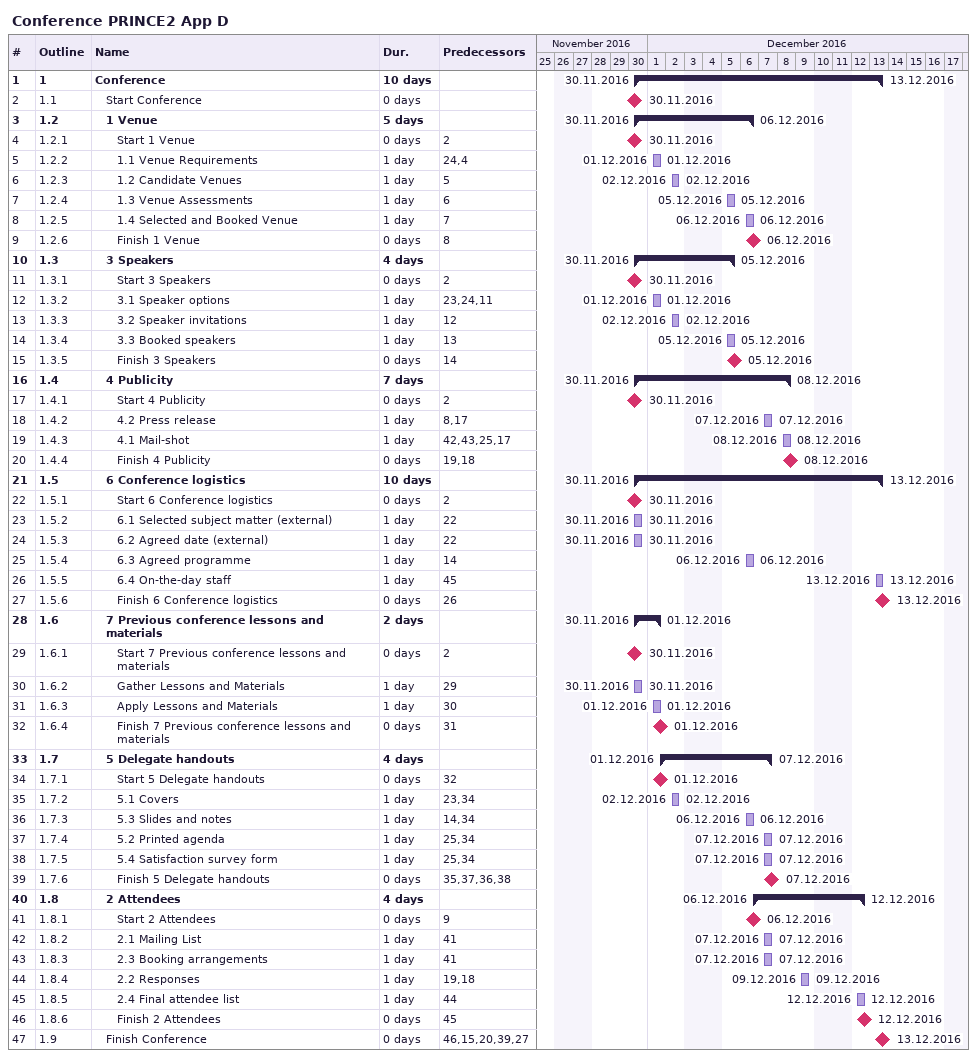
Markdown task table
Conference PRINCE2 App D

| ID | WBS | Task | Duration | Start | Finish | Predecessors |
|---|---|---|---|---|---|---|
| 1 | 1 | **Conference** | 10d | 2016-11-30 | 2016-12-13 |  |
| 2 | 1.1 | Start Conference | 0d | 2016-11-30 | 2016-11-30 |  |
| 3 | 1.2 | **1 Venue** | 5d | 2016-11-30 | 2016-12-06 |  |
| 4 | 1.2.1 | Start 1 Venue | 0d | 2016-11-30 | 2016-11-30 | 2 |
| 5 | 1.2.2 | 1.1 Venue Requirements | 1d | 2016-12-01 | 2016-12-01 | 24, 4 |
| 6 | 1.2.3 | 1.2 Candidate Venues | 1d | 2016-12-02 | 2016-12-02 | 5 |
| 7 | 1.2.4 | 1.3 Venue Assessments | 1d | 2016-12-05 | 2016-12-05 | 6 |
| 8 | 1.2.5 | 1.4 Selected and Booked Venue | 1d | 2016-12-06 | 2016-12-06 | 7 |
| 9 | 1.2.6 | Finish 1 Venue | 0d | 2016-12-06 | 2016-12-06 | 8 |
| 10 | 1.3 | **3 Speakers** | 4d | 2016-11-30 | 2016-12-05 |  |
| 11 | 1.3.1 | Start 3 Speakers | 0d | 2016-11-30 | 2016-11-30 | 2 |
| 12 | 1.3.2 | 3.1 Speaker options | 1d | 2016-12-01 | 2016-12-01 | 23, 24, 11 |
| 13 | 1.3.3 | 3.2 Speaker invitations | 1d | 2016-12-02 | 2016-12-02 | 12 |
| 14 | 1.3.4 | 3.3 Booked speakers | 1d | 2016-12-05 | 2016-12-05 | 13 |
| 15 | 1.3.5 | Finish 3 Speakers | 0d | 2016-12-05 | 2016-12-05 | 14 |
| 16 | 1.4 | **4 Publicity** | 7d | 2016-11-30 | 2016-12-08 |  |
| 17 | 1.4.1 | Start 4 Publicity | 0d | 2016-11-30 | 2016-11-30 | 2 |
| 18 | 1.4.2 | 4.2 Press release | 1d | 2016-12-07 | 2016-12-07 | 8, 17 |
| 19 | 1.4.3 | 4.1 Mail-shot | 1d | 2016-12-08 | 2016-12-08 | 42, 43, 25, 17 |
| 20 | 1.4.4 | Finish 4 Publicity | 0d | 2016-12-08 | 2016-12-08 | 19, 18 |
| 21 | 1.5 | **6 Conference logistics** | 10d | 2016-11-30 | 2016-12-13 |  |
| 22 | 1.5.1 | Start 6 Conference logistics | 0d | 2016-11-30 | 2016-11-30 | 2 |
| 23 | 1.5.2 | 6.1 Selected subject matter (external) | 1d | 2016-11-30 | 2016-11-30 | 22 |
| 24 | 1.5.3 | 6.2 Agreed date (external) | 1d | 2016-11-30 | 2016-11-30 | 22 |
| 25 | 1.5.4 | 6.3 Agreed programme | 1d | 2016-12-06 | 2016-12-06 | 14 |
| 26 | 1.5.5 | 6.4 On-the-day staff | 1d | 2016-12-13 | 2016-12-13 | 45 |
| 27 | 1.5.6 | Finish 6 Conference logistics | 0d | 2016-12-13 | 2016-12-13 | 26 |
| 28 | 1.6 | **7 Previous conference lessons and materials** | 2d | 2016-11-30 | 2016-12-01 |  |
| 29 | 1.6.1 | Start 7 Previous conference lessons and materials | 0d | 2016-11-30 | 2016-11-30 | 2 |
| 30 | 1.6.2 | Gather Lessons and Materials | 1d | 2016-11-30 | 2016-11-30 | 29 |
| 31 | 1.6.3 | Apply Lessons and Materials | 1d | 2016-12-01 | 2016-12-01 | 30 |
| 32 | 1.6.4 | Finish 7 Previous conference lessons and materials | 0d | 2016-12-01 | 2016-12-01 | 31 |
| 33 | 1.7 | **5 Delegate handouts** | 4d | 2016-12-01 | 2016-12-07 |  |
| 34 | 1.7.1 | Start 5 Delegate handouts | 0d | 2016-12-01 | 2016-12-01 | 32 |
| 35 | 1.7.2 | 5.1 Covers | 1d | 2016-12-02 | 2016-12-02 | 23, 34 |
| 36 | 1.7.3 | 5.3 Slides and notes | 1d | 2016-12-06 | 2016-12-06 | 14, 34 |
| 37 | 1.7.4 | 5.2 Printed agenda | 1d | 2016-12-07 | 2016-12-07 | 25, 34 |
| 38 | 1.7.5 | 5.4 Satisfaction survey form | 1d | 2016-12-07 | 2016-12-07 | 25, 34 |
| 39 | 1.7.6 | Finish 5 Delegate handouts | 0d | 2016-12-07 | 2016-12-07 | 35, 37, 36, 38 |
| 40 | 1.8 | **2 Attendees** | 4d | 2016-12-06 | 2016-12-12 |  |
| 41 | 1.8.1 | Start 2 Attendees | 0d | 2016-12-06 | 2016-12-06 | 9 |
| 42 | 1.8.2 | 2.1 Mailing List | 1d | 2016-12-07 | 2016-12-07 | 41 |
| 43 | 1.8.3 | 2.3 Booking arrangements | 1d | 2016-12-07 | 2016-12-07 | 41 |
| 44 | 1.8.4 | 2.2 Responses | 1d | 2016-12-09 | 2016-12-09 | 19, 18 |
| 45 | 1.8.5 | 2.4 Final attendee list | 1d | 2016-12-12 | 2016-12-12 | 44 |
| 46 | 1.8.6 | Finish 2 Attendees | 0d | 2016-12-12 | 2016-12-12 | 45 |
| 47 | 1.9 | Finish Conference | 0d | 2016-12-13 | 2016-12-13 | 46, 15, 20, 39, 27 |
